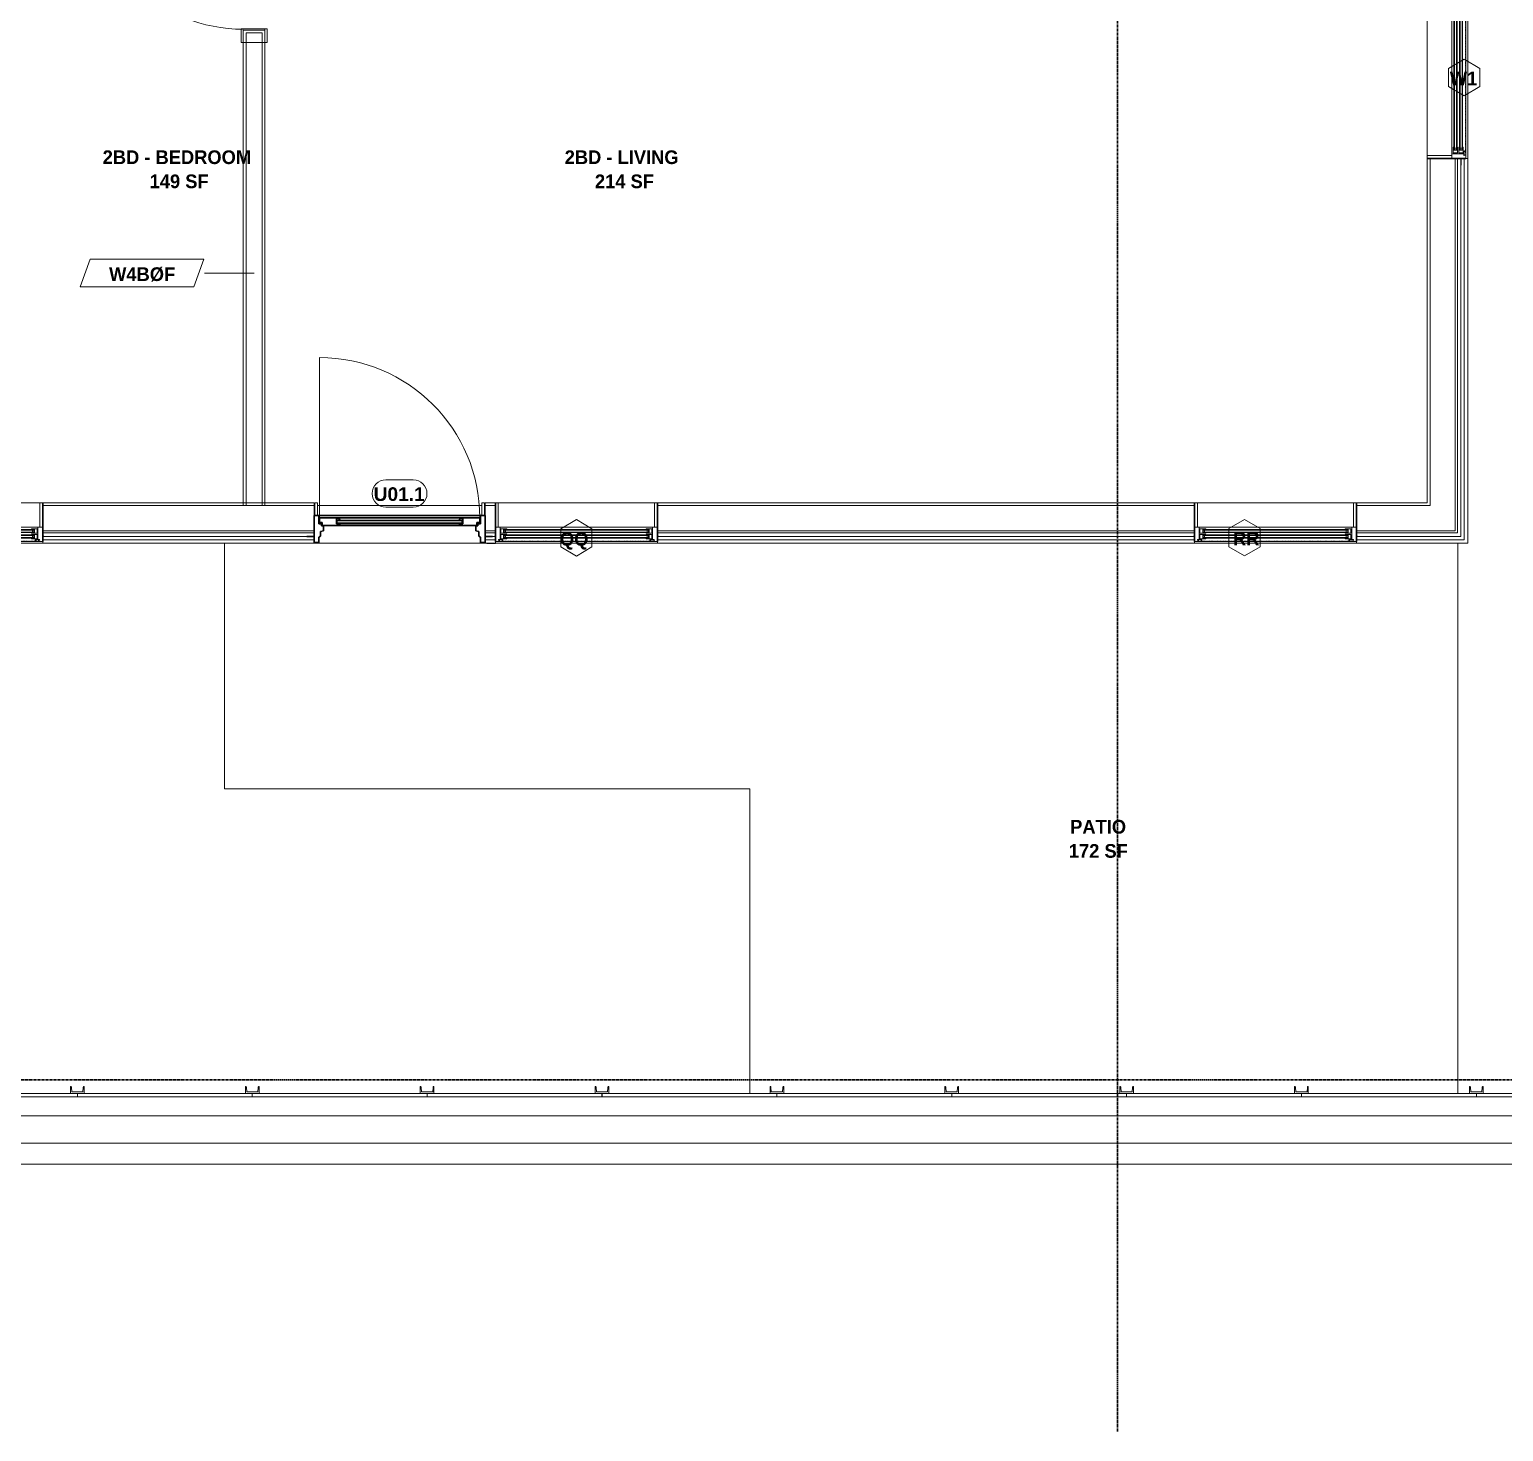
# Model space of a CAD drawing. Header units: inches. Extents: x -4058 to -1781, y 9814 to 12264.
# Drawn here: x -2411.9 to -2088.7, y 9814 to 10121.5 of the extents above; entities that cross this region are included whole.
import ezdxf

# ---------------------------------------------------------------- set-up
doc = ezdxf.new("R2010")
doc.units = ezdxf.units.IN
doc.header["$MEASUREMENT"] = 0
doc.linetypes.add('Dash', pattern=[0.25, 0.125, -0.125])
doc.linetypes.add('Grid Line 1_2_', pattern=[0.875, 0.5, -0.125, 0.125, -0.125])
for name, color, linetype, lineweight in [('0-1', 7, 'Continuous', 5), ('0-2', 7, 'Continuous', 9), ('A-AREA-IDEN', 2, 'Continuous', 9), ('A-DETL-GENF-HDLN-1', 7, 'Dash', 9), ('A-DETL-GENF-HDLN-2', 1, 'Continuous', 18), ('A-DOOR-1', 7, 'Continuous', 9), ('A-DOOR-2', 10, 'Continuous', 30), ('A-DOOR-3', 31, 'Continuous', 9), ('A-DOOR-4', 31, 'Continuous', 30), ('A-DOOR-FRAM-1', 7, 'Continuous', 9), ('A-DOOR-FRAM-2', 10, 'Continuous', 30), ('A-DOOR-GLAZ-1', 7, 'Continuous', 9), ('A-DOOR-IDEN', 31, 'Continuous', 9), ('A-FLOR-1', 7, 'Continuous', 9), ('A-FLOR-2', 192, 'Continuous', 9), ('A-GLAZ', 151, 'Continuous', 18), ('A-GLAZ-1', 10, 'Continuous', 30), ('A-GLAZ-2', 7, 'Continuous', 9), ('A-GLAZ-CURT-1', 7, 'Continuous', 9), ('A-GLAZ-CWMG-1', 7, 'Continuous', 9), ('A-GLAZ-IDEN', 152, 'Continuous', 9), ('A-WALL', 113, 'Continuous', 18), ('A-WALL-1', 7, 'Continuous', 9), ('A-WALL-2', 250, 'Continuous', 18), ('A-WALL-3', 113, 'Continuous', 9), ('A-WALL-IDEN', 211, 'Continuous', 9), ('S-FNDN-1', 7, 'Continuous', 9), ('S-GRID-1', 1, 'Grid Line 1_2_', 30)]:
    doc.layers.add(name, color=color, linetype=linetype, lineweight=lineweight)
doc.styles.add('Arial_B', font='arialbd.ttf', dxfattribs={"height": 3})
doc.styles.add('Century Gothic_B_1', font='GOTHICB.TTF', dxfattribs={"height": 3})

# ---------------------------------------------------------------- blocks, each defined once
blk = doc.blocks.new('Bayer Built Door - VISTAGRANDE FLUSH _LH_ - 37-1_2__ x 81-3_4__ - 1ST FLOOR-3294966-UNIT PLANS - 1ST FLOOR')
at = {"layer": 'A-DOOR-1'}
blk.add_line((17.56, -1.16), (17.56, -36.28), dxfattribs=at)
blk.add_arc((17.56, -1.16), 35.13, 180, 270, dxfattribs=at)
at = {"layer": 'A-DOOR-2'}
for p, q in [((-16.95, 0.56), (-16.95, -0.08)), ((-16.95, 0.56), (-13.13, 0.56)), ((-13.87, 0.16), (-13.13, 0.16)), ((-13.87, -1.16), (-13.87, 0.16)), ((-13.13, 0.25), (-13.16, 0.56)), ((13.12, 0.56), (-13.13, 0.56)), ((-13.13, 0.16), (-13.13, 0.25)), ((13.12, 0.25), (13.16, 0.56)), ((13.12, 0.16), (13.12, 0.25)), ((13.87, 0.16), (13.12, 0.16)), ((16.95, 0.56), (13.12, 0.56)), ((13.87, -1.16), (13.87, 0.16)), ((16.95, 0.56), (16.95, -0.08)), ((-16.95, -0.08), (-17.56, -0.09)), ((-17.56, -0.09), (-17.56, -1.16)), ((-17.56, -1.16), (-13.13, -1.16)), ((-13.13, -0.59), (-13.87, -0.59)), ((-13.87, -1.09), (-13.36, -1.09)), ((-13.87, -1.16), (-13.87, -1.09)), ((-13.36, -1.09), (-13.16, -0.84)), ((-13.16, -0.84), (-13.13, -0.66)), ((13.12, -1.16), (-13.13, -1.16)), ((-13.13, -0.66), (-13.13, -0.59)), ((13.12, -0.59), (13.87, -0.59)), ((13.12, -0.66), (13.12, -0.59)), ((13.16, -0.84), (13.12, -0.66)), ((17.56, -1.16), (13.12, -1.16)), ((13.36, -1.09), (13.16, -0.84)), ((13.87, -1.09), (13.36, -1.09)), ((13.87, -1.16), (13.87, -1.09)), ((16.95, -0.08), (17.56, -0.09)), ((17.56, -0.09), (17.56, -1.16))]:
    blk.add_line(p, q, dxfattribs=at)
at = {"layer": 'A-DOOR-FRAM-1'}
for p, q in [((-18, -1.63), (-18.63, -1.63)), ((-18.63, -1.63), (-18.63, -4.44)), ((-18, -4.44), (-18, -1.63)), ((18.62, -1.63), (18, -1.63)), ((18, -1.63), (18, -4.44)), ((18.62, -4.44), (18.62, -1.63)), ((-18.63, -4.44), (-18, -4.44)), ((18, -4.44), (18.62, -4.44))]:
    blk.add_line(p, q, dxfattribs=at)
at = {"layer": 'A-DOOR-FRAM-2'}
for p, q in [((-18.75, 4.25), (-18.75, -1.63)), ((-18.75, 4.25), (-17.72, 4.25)), ((-17.72, 3.13), (-17.72, 4.25)), ((17.72, 3.13), (17.72, 4.25)), ((18.75, 4.25), (17.72, 4.25)), ((18.75, 4.25), (18.75, -1.63)), ((-20.38, 2.94), (-18.75, 2.94)), ((-17.38, 2.89), (-17.72, 3.13)), ((-17.72, 0.16), (-17.14, 0.16)), ((-17.72, -1.63), (-17.72, 0.16)), ((-17.38, 1.89), (-17.38, 2.89)), ((-16.69, 1.73), (-17.38, 1.89)), ((-17.14, 0.16), (-17.14, 0.59)), ((-17.14, 0.59), (-16.69, 0.59)), ((-16.69, 0.59), (-16.69, 1.73)), ((16.69, 1.73), (17.38, 1.89)), ((16.69, 0.59), (16.69, 1.73)), ((17.14, 0.59), (16.69, 0.59)), ((17.14, 0.16), (17.14, 0.59)), ((17.72, 0.16), (17.14, 0.16)), ((17.38, 2.89), (17.72, 3.13)), ((17.38, 1.89), (17.38, 2.89)), ((17.72, -1.63), (17.72, 0.16)), ((20.37, 2.94), (18.75, 2.94)), ((-18.75, -1.63), (-18.63, -1.63)), ((-18.37, -1.63), (-18.75, -1.63)), ((-18.75, -1.63), (-17.72, -1.63)), ((-18, -1.63), (18, -1.63)), ((18.75, -1.63), (17.72, -1.63)), ((18.62, -1.63), (18.75, -1.63))]:
    blk.add_line(p, q, dxfattribs=at)
at = {"layer": 'A-DOOR-GLAZ-1'}
for p, q in [((13.12, 0.16), (-13.13, 0.16)), ((-13.13, 0), (-13.87, 0)), ((-13.87, -0.44), (-13.13, -0.44)), ((-13.66, 0), (-13.66, -0.44)), ((13.12, 0), (-13.13, 0)), ((13.12, -0.44), (-13.13, -0.44)), ((13.12, -0.59), (-13.13, -0.59)), ((13.12, 0), (13.87, 0)), ((13.87, -0.44), (13.12, -0.44)), ((13.66, 0), (13.66, -0.44))]:
    blk.add_line(p, q, dxfattribs=at)
blk = doc.blocks.new('Window-Double_Hung-Marvin-Essential - 1-WIDE _TEMP ALL_ ESDH3066-3454274-UNIT PLANS - 1ST FLOOR')
at = {"layer": 'A-DETL-GENF-HDLN-1'}
blk.add_line((16.1, 3.97), (-16.5, 3.97), dxfattribs=at)
at = {"layer": 'A-DETL-GENF-HDLN-2'}
for p, q in [((-17.75, 4.03), (-17.16, 4.03)), ((-17.75, 4.03), (-17.75, 0.94)), ((-17.08, 3.62), (-17.16, 4.03)), ((-17.08, 3.62), (-16.19, 3.62)), ((-16.85, 4), (-16.85, 3.62)), ((-16.3, 4), (-16.85, 4)), ((-16.38, 3.52), (-16.72, 3.52)), ((-16.72, 3.52), (-16.72, 0.94)), ((-15.34, 3.44), (-16.56, 3.44)), ((-16.56, 2.5), (-16.56, 3.44)), ((-16.38, 3.62), (-16.38, 3.52)), ((-16.3, 3.76), (-16.3, 4)), ((-16.18, 3.76), (-16.3, 3.76)), ((-16.19, 3.72), (-16.1, 3.72)), ((-16.19, 3.62), (-16.19, 3.72)), ((-16.18, 3.97), (-16.1, 3.97)), ((-16.18, 3.97), (-16.18, 3.76)), ((-16.1, 3.72), (-16.1, 3.97)), ((-15.94, 2.62), (-15.94, 3.34)), ((-15.94, 3.34), (-15.28, 3.34)), ((-15.84, 2.63), (-15.84, 3.32)), ((-15.34, 3.44), (-15.28, 3.38)), ((-15.28, 3.34), (-15.28, 3.38)), ((15.34, 3.44), (15.28, 3.38)), ((15.28, 3.34), (15.28, 3.38)), ((15.94, 3.34), (15.28, 3.34)), ((15.34, 3.44), (16.56, 3.44)), ((15.84, 2.63), (15.84, 3.32)), ((15.94, 2.62), (15.94, 3.34)), ((16.18, 3.97), (16.1, 3.97)), ((16.1, 3.72), (16.1, 3.97)), ((16.19, 3.72), (16.1, 3.72)), ((16.18, 3.97), (16.18, 3.76)), ((16.18, 3.76), (16.3, 3.76)), ((16.19, 3.62), (16.19, 3.72)), ((17.08, 3.62), (16.19, 3.62)), ((16.3, 3.76), (16.3, 4)), ((16.3, 4), (16.85, 4)), ((16.38, 3.62), (16.38, 3.52)), ((16.38, 3.52), (16.72, 3.52)), ((16.56, 2.5), (16.56, 3.44)), ((16.72, 3.52), (16.72, 0.94)), ((16.85, 4), (16.85, 3.62)), ((17.08, 3.62), (17.16, 4.03)), ((17.75, 4.03), (17.16, 4.03)), ((17.75, 4.03), (17.75, 0.94)), ((-19.25, 2.98), (-19.25, 2.94)), ((-17.75, 2.98), (-19.25, 2.98)), ((-19.25, 2.94), (-17.9, 2.94)), ((-17.9, 2.94), (-17.9, 2.83)), ((-17.9, 2.83), (-17.75, 2.83)), ((-16.72, 0.94), (-17.75, 0.94)), ((-17.13, 0.91), (-17.13, -4.44)), ((-16.56, 2.5), (-15.34, 2.5)), ((-15.34, 2.22), (-16.56, 2.22)), ((-16.56, 1.28), (-16.56, 2.22)), ((-16.56, 1.28), (-15.34, 1.28)), ((-15.28, 2.62), (-15.94, 2.62)), ((-15.94, 1.4), (-15.94, 2.12)), ((-15.94, 2.12), (-15.28, 2.12)), ((-15.28, 1.4), (-15.94, 1.4)), ((-15.84, 1.41), (-15.84, 2.1)), ((-15.54, 2.76), (-15.54, 3.2)), ((-15.54, 1.54), (-15.54, 1.98)), ((-15.34, 2.5), (-15.28, 2.56)), ((-15.34, 2.22), (-15.28, 2.16)), ((-15.34, 1.28), (-15.28, 1.34)), ((-15.28, 2.56), (-15.28, 2.62)), ((-15.28, 2.12), (-15.28, 2.16)), ((-15.28, 1.34), (-15.28, 1.4)), ((15.28, 2.56), (15.28, 2.62)), ((15.28, 2.62), (15.94, 2.62)), ((15.34, 2.5), (15.28, 2.56)), ((15.34, 2.22), (15.28, 2.16)), ((15.28, 2.12), (15.28, 2.16)), ((15.94, 2.12), (15.28, 2.12)), ((15.28, 1.34), (15.28, 1.4)), ((15.28, 1.4), (15.94, 1.4)), ((15.34, 1.28), (15.28, 1.34)), ((16.56, 2.5), (15.34, 2.5)), ((15.34, 2.22), (16.56, 2.22)), ((16.56, 1.28), (15.34, 1.28)), ((15.54, 2.76), (15.54, 3.2)), ((15.54, 1.54), (15.54, 1.98)), ((15.84, 1.41), (15.84, 2.1)), ((15.94, 1.4), (15.94, 2.12)), ((16.56, 1.28), (16.56, 2.22)), ((16.72, 0.94), (17.75, 0.94)), ((17.12, -4.44), (17.12, 0.91)), ((17.75, 2.98), (19.25, 2.98)), ((17.9, 2.83), (17.75, 2.83)), ((17.9, 2.94), (17.9, 2.83)), ((19.25, 2.94), (17.9, 2.94)), ((19.25, 2.98), (19.25, 2.94)), ((-17.13, -4.44), (-17.75, -4.44)), ((17.12, -4.44), (17.75, -4.44))]:
    blk.add_line(p, q, dxfattribs=at)
at = {"layer": 'A-GLAZ'}
for p, q in [((15.84, 3.32), (-15.84, 3.32)), ((15.84, 3.2), (-15.84, 3.2)), ((15.84, 2.76), (-15.84, 2.76)), ((15.84, 2.63), (-15.84, 2.63)), ((15.84, 2.1), (-15.84, 2.1)), ((15.84, 1.98), (-15.84, 1.98)), ((15.84, 1.54), (-15.84, 1.54)), ((15.84, 1.41), (-15.84, 1.41))]:
    blk.add_line(p, q, dxfattribs=at)
at = {"layer": 'A-GLAZ-1'}
for p, q in [((-17.75, 4.03), (-17.75, 0.94)), ((17.75, 0.94), (17.75, 4.03)), ((-17.75, 0.91), (-17.75, -4.44)), ((17.75, -4.44), (17.75, 0.91))]:
    blk.add_line(p, q, dxfattribs=at)
at = {"layer": 'A-GLAZ-2'}
for p, q in [((17.75, 4.03), (-17.75, 4.03)), ((19.62, 4.5), (17.75, 4.5)), ((17.75, 4.5), (17.75, 4.44)), ((17.75, 4.44), (19.62, 4.44)), ((19.62, 4.44), (19.62, 4.5)), ((-17.75, 0.94), (17.75, 0.94)), ((-17.75, -4.44), (17.75, -4.44))]:
    blk.add_line(p, q, dxfattribs=at)
blk = doc.blocks.new('Window-Double_Hung-Marvin-Essential - 1-WIDE _TEMP LOWER_ ESDH3066-3454275-UNIT PLANS - 1ST FLOOR')
at = {"layer": 'A-DETL-GENF-HDLN-1'}
blk.add_line((16.1, 3.97), (-16.5, 3.97), dxfattribs=at)
at = {"layer": 'A-DETL-GENF-HDLN-2'}
for p, q in [((-17.75, 4.03), (-17.16, 4.03)), ((-17.75, 4.03), (-17.75, 0.94)), ((-17.08, 3.62), (-17.16, 4.03)), ((-17.08, 3.62), (-16.19, 3.62)), ((-16.85, 4), (-16.85, 3.62)), ((-16.3, 4), (-16.85, 4)), ((-16.38, 3.52), (-16.72, 3.52)), ((-16.72, 3.52), (-16.72, 0.94)), ((-15.34, 3.44), (-16.56, 3.44)), ((-16.56, 2.5), (-16.56, 3.44)), ((-16.38, 3.62), (-16.38, 3.52)), ((-16.3, 3.76), (-16.3, 4)), ((-16.18, 3.76), (-16.3, 3.76)), ((-16.19, 3.72), (-16.1, 3.72)), ((-16.19, 3.62), (-16.19, 3.72)), ((-16.18, 3.97), (-16.1, 3.97)), ((-16.18, 3.97), (-16.18, 3.76)), ((-16.1, 3.72), (-16.1, 3.97)), ((-15.94, 2.62), (-15.94, 3.34)), ((-15.94, 3.34), (-15.28, 3.34)), ((-15.84, 2.63), (-15.84, 3.32)), ((-15.34, 3.44), (-15.28, 3.38)), ((-15.28, 3.34), (-15.28, 3.38)), ((15.34, 3.44), (15.28, 3.38)), ((15.28, 3.34), (15.28, 3.38)), ((15.94, 3.34), (15.28, 3.34)), ((15.34, 3.44), (16.56, 3.44)), ((15.84, 2.63), (15.84, 3.32)), ((15.94, 2.62), (15.94, 3.34)), ((16.18, 3.97), (16.1, 3.97)), ((16.1, 3.72), (16.1, 3.97)), ((16.19, 3.72), (16.1, 3.72)), ((16.18, 3.97), (16.18, 3.76)), ((16.18, 3.76), (16.3, 3.76)), ((16.19, 3.62), (16.19, 3.72)), ((17.08, 3.62), (16.19, 3.62)), ((16.3, 3.76), (16.3, 4)), ((16.3, 4), (16.85, 4)), ((16.38, 3.62), (16.38, 3.52)), ((16.38, 3.52), (16.72, 3.52)), ((16.56, 2.5), (16.56, 3.44)), ((16.72, 3.52), (16.72, 0.94)), ((16.85, 4), (16.85, 3.62)), ((17.08, 3.62), (17.16, 4.03)), ((17.75, 4.03), (17.16, 4.03)), ((17.75, 4.03), (17.75, 0.94)), ((-19.25, 2.98), (-19.25, 2.94)), ((-17.75, 2.98), (-19.25, 2.98)), ((-19.25, 2.94), (-17.9, 2.94)), ((-17.9, 2.94), (-17.9, 2.83)), ((-17.9, 2.83), (-17.75, 2.83)), ((-16.72, 0.94), (-17.75, 0.94)), ((-17.13, 0.91), (-17.13, -4.44)), ((-16.56, 2.5), (-15.34, 2.5)), ((-15.34, 2.22), (-16.56, 2.22)), ((-16.56, 1.28), (-16.56, 2.22)), ((-16.56, 1.28), (-15.34, 1.28)), ((-15.28, 2.62), (-15.94, 2.62)), ((-15.94, 1.4), (-15.94, 2.12)), ((-15.94, 2.12), (-15.28, 2.12)), ((-15.28, 1.4), (-15.94, 1.4)), ((-15.84, 1.41), (-15.84, 2.1)), ((-15.54, 2.76), (-15.54, 3.2)), ((-15.54, 1.54), (-15.54, 1.98)), ((-15.34, 2.5), (-15.28, 2.56)), ((-15.34, 2.22), (-15.28, 2.16)), ((-15.34, 1.28), (-15.28, 1.34)), ((-15.28, 2.56), (-15.28, 2.62)), ((-15.28, 2.12), (-15.28, 2.16)), ((-15.28, 1.34), (-15.28, 1.4)), ((15.28, 2.56), (15.28, 2.62)), ((15.28, 2.62), (15.94, 2.62)), ((15.34, 2.5), (15.28, 2.56)), ((15.34, 2.22), (15.28, 2.16)), ((15.28, 2.12), (15.28, 2.16)), ((15.94, 2.12), (15.28, 2.12)), ((15.28, 1.34), (15.28, 1.4)), ((15.28, 1.4), (15.94, 1.4)), ((15.34, 1.28), (15.28, 1.34)), ((16.56, 2.5), (15.34, 2.5)), ((15.34, 2.22), (16.56, 2.22)), ((16.56, 1.28), (15.34, 1.28)), ((15.54, 2.76), (15.54, 3.2)), ((15.54, 1.54), (15.54, 1.98)), ((15.84, 1.41), (15.84, 2.1)), ((15.94, 1.4), (15.94, 2.12)), ((16.56, 1.28), (16.56, 2.22)), ((16.72, 0.94), (17.75, 0.94)), ((17.12, -4.44), (17.12, 0.91)), ((17.75, 2.98), (19.25, 2.98)), ((17.9, 2.83), (17.75, 2.83)), ((17.9, 2.94), (17.9, 2.83)), ((19.25, 2.94), (17.9, 2.94)), ((19.25, 2.98), (19.25, 2.94)), ((-17.13, -4.44), (-17.75, -4.44)), ((17.12, -4.44), (17.75, -4.44))]:
    blk.add_line(p, q, dxfattribs=at)
at = {"layer": 'A-GLAZ'}
for p, q in [((15.84, 3.32), (-15.84, 3.32)), ((15.84, 3.2), (-15.84, 3.2)), ((15.84, 2.76), (-15.84, 2.76)), ((15.84, 2.63), (-15.84, 2.63)), ((15.84, 2.1), (-15.84, 2.1)), ((15.84, 1.98), (-15.84, 1.98)), ((15.84, 1.54), (-15.84, 1.54)), ((15.84, 1.41), (-15.84, 1.41))]:
    blk.add_line(p, q, dxfattribs=at)
at = {"layer": 'A-GLAZ-1'}
for p, q in [((-17.75, 4.03), (-17.75, 0.94)), ((17.75, 0.94), (17.75, 4.03)), ((-17.75, 0.91), (-17.75, -4.44)), ((17.75, -4.44), (17.75, 0.91))]:
    blk.add_line(p, q, dxfattribs=at)
at = {"layer": 'A-GLAZ-2'}
for p, q in [((17.75, 4.03), (-17.75, 4.03)), ((-17.75, 0.94), (17.75, 0.94)), ((-17.75, -4.44), (17.75, -4.44))]:
    blk.add_line(p, q, dxfattribs=at)
blk = doc.blocks.new('Basic Wall _ 3_ XPS - UNDER XPS - ___-2659087-UNIT PLANS - 1ST FLOOR')
at = {"layer": 'S-FNDN-1'}
for p, q in [((-1935.38, 9883.25), (-3521.62, 9883.25)), ((-1929.41, 9877.28), (-3521.62, 9877.28)), ((-1924.82, 9872.69), (-3681.65, 9872.69))]:
    blk.add_line(p, q, dxfattribs=at)
blk = doc.blocks.new('Window-Double_Hung-Marvin-Essential - 3-WIDE _TEMP ALL LOW_ ESDH3066-3454287-UNIT PLANS - 1ST FLOOR')
at = {"layer": 'A-DETL-GENF-HDLN-1'}
blk.add_line((16.1, -3.97), (-16.5, -3.97), dxfattribs=at)
at = {"layer": 'A-DETL-GENF-HDLN-2'}
for p, q in [((-17.13, 4.44), (-17.75, 4.44)), ((-17.13, -0.91), (-17.13, 4.44)), ((17.12, 4.44), (17.75, 4.44)), ((17.12, 4.44), (17.12, -0.91)), ((-19.25, -2.98), (-19.25, -2.94)), ((-19.25, -2.94), (-17.9, -2.94)), ((-17.75, -2.98), (-19.25, -2.98)), ((-17.9, -2.94), (-17.9, -2.83)), ((-17.9, -2.83), (-17.75, -2.83)), ((-16.72, -0.94), (-17.75, -0.94)), ((-17.75, -4.03), (-17.75, -0.94)), ((-16.72, -3.52), (-16.72, -0.94)), ((-16.56, -1.28), (-15.34, -1.28)), ((-16.56, -1.28), (-16.56, -2.22)), ((-15.34, -2.22), (-16.56, -2.22)), ((-16.56, -2.5), (-15.34, -2.5)), ((-16.56, -2.5), (-16.56, -3.44)), ((-15.28, -1.4), (-15.94, -1.4)), ((-15.94, -1.4), (-15.94, -2.12)), ((-15.94, -2.12), (-15.28, -2.12)), ((-15.28, -2.62), (-15.94, -2.62)), ((-15.94, -2.62), (-15.94, -3.34)), ((-15.84, -1.41), (-15.84, -2.1)), ((-15.84, -2.63), (-15.84, -3.32)), ((-15.54, -1.54), (-15.54, -1.98)), ((-15.54, -2.76), (-15.54, -3.2)), ((-15.34, -1.28), (-15.28, -1.34)), ((-15.34, -2.22), (-15.28, -2.16)), ((-15.34, -2.5), (-15.28, -2.56)), ((-15.28, -1.34), (-15.28, -1.4)), ((-15.28, -2.12), (-15.28, -2.16)), ((-15.28, -2.56), (-15.28, -2.62)), ((15.34, -1.28), (15.28, -1.34)), ((15.28, -1.34), (15.28, -1.4)), ((15.28, -1.4), (15.94, -1.4)), ((15.28, -2.12), (15.28, -2.16)), ((15.94, -2.12), (15.28, -2.12)), ((15.34, -2.22), (15.28, -2.16)), ((15.34, -2.5), (15.28, -2.56)), ((15.28, -2.56), (15.28, -2.62)), ((15.28, -2.62), (15.94, -2.62)), ((16.56, -1.28), (15.34, -1.28)), ((15.34, -2.22), (16.56, -2.22)), ((16.56, -2.5), (15.34, -2.5)), ((15.54, -1.54), (15.54, -1.98)), ((15.54, -2.76), (15.54, -3.2)), ((15.84, -1.41), (15.84, -2.1)), ((15.84, -2.63), (15.84, -3.32)), ((15.94, -1.4), (15.94, -2.12)), ((15.94, -2.62), (15.94, -3.34)), ((16.56, -1.28), (16.56, -2.22)), ((16.56, -2.5), (16.56, -3.44)), ((16.72, -3.52), (16.72, -0.94)), ((16.72, -0.94), (17.75, -0.94)), ((17.75, -4.03), (17.75, -0.94)), ((17.9, -2.83), (17.75, -2.83)), ((17.75, -2.98), (19.25, -2.98)), ((17.9, -2.94), (17.9, -2.83)), ((19.25, -2.94), (17.9, -2.94)), ((19.25, -2.98), (19.25, -2.94)), ((-17.75, -4.03), (-17.16, -4.03)), ((-17.08, -3.62), (-17.16, -4.03)), ((-17.08, -3.62), (-16.19, -3.62)), ((-16.85, -4), (-16.85, -3.62)), ((-16.3, -4), (-16.85, -4)), ((-16.38, -3.52), (-16.72, -3.52)), ((-15.34, -3.44), (-16.56, -3.44)), ((-16.38, -3.62), (-16.38, -3.52)), ((-16.18, -3.76), (-16.3, -3.76)), ((-16.3, -3.76), (-16.3, -4)), ((-16.19, -3.62), (-16.19, -3.72)), ((-16.19, -3.72), (-16.1, -3.72)), ((-16.18, -3.97), (-16.18, -3.76)), ((-16.18, -3.97), (-16.1, -3.97)), ((-16.1, -3.72), (-16.1, -3.97)), ((-15.94, -3.34), (-15.28, -3.34)), ((-15.34, -3.44), (-15.28, -3.38)), ((-15.28, -3.34), (-15.28, -3.38)), ((15.28, -3.34), (15.28, -3.38)), ((15.94, -3.34), (15.28, -3.34)), ((15.34, -3.44), (15.28, -3.38)), ((15.34, -3.44), (16.56, -3.44)), ((16.19, -3.72), (16.1, -3.72)), ((16.1, -3.72), (16.1, -3.97)), ((16.18, -3.97), (16.1, -3.97)), ((16.18, -3.97), (16.18, -3.76)), ((16.18, -3.76), (16.3, -3.76)), ((17.08, -3.62), (16.19, -3.62)), ((16.19, -3.62), (16.19, -3.72)), ((16.3, -3.76), (16.3, -4)), ((16.3, -4), (16.85, -4)), ((16.38, -3.62), (16.38, -3.52)), ((16.38, -3.52), (16.72, -3.52)), ((16.85, -4), (16.85, -3.62)), ((17.08, -3.62), (17.16, -4.03)), ((17.75, -4.03), (17.16, -4.03))]:
    blk.add_line(p, q, dxfattribs=at)
at = {"layer": 'A-GLAZ'}
for p, q in [((15.84, -1.41), (-15.84, -1.41)), ((15.84, -1.54), (-15.84, -1.54)), ((15.84, -1.98), (-15.84, -1.98)), ((15.84, -2.1), (-15.84, -2.1)), ((15.84, -2.63), (-15.84, -2.63)), ((15.84, -2.76), (-15.84, -2.76)), ((15.84, -3.2), (-15.84, -3.2)), ((15.84, -3.32), (-15.84, -3.32))]:
    blk.add_line(p, q, dxfattribs=at)
at = {"layer": 'A-GLAZ-1'}
for p, q in [((-17.75, -0.91), (-17.75, 4.44)), ((17.75, 4.44), (17.75, -0.91)), ((-17.75, -4.03), (-17.75, -0.94)), ((17.75, -0.94), (17.75, -4.03))]:
    blk.add_line(p, q, dxfattribs=at)
at = {"layer": 'A-GLAZ-2'}
for p, q in [((-17.75, 4.44), (17.75, 4.44)), ((-17.75, -0.94), (17.75, -0.94)), ((17.75, -4.03), (-17.75, -4.03))]:
    blk.add_line(p, q, dxfattribs=at)
blk = doc.blocks.new('Window-Double_Hung-Marvin-Essential - 1-WIDE _TEMP LOWER_ ESDH3066-3454273-UNIT PLANS - 1ST FLOOR')
at = {"layer": 'A-DETL-GENF-HDLN-1'}
blk.add_line((16.1, -3.97), (-16.5, -3.97), dxfattribs=at)
at = {"layer": 'A-DETL-GENF-HDLN-2'}
for p, q in [((-17.13, 4.44), (-17.75, 4.44)), ((-17.13, -0.91), (-17.13, 4.44)), ((17.12, 4.44), (17.75, 4.44)), ((17.12, 4.44), (17.12, -0.91)), ((-19.25, -2.98), (-19.25, -2.94)), ((-19.25, -2.94), (-17.9, -2.94)), ((-17.75, -2.98), (-19.25, -2.98)), ((-17.9, -2.94), (-17.9, -2.83)), ((-17.9, -2.83), (-17.75, -2.83)), ((-16.72, -0.94), (-17.75, -0.94)), ((-17.75, -4.03), (-17.75, -0.94)), ((-16.72, -3.52), (-16.72, -0.94)), ((-16.56, -1.28), (-15.34, -1.28)), ((-16.56, -1.28), (-16.56, -2.22)), ((-15.34, -2.22), (-16.56, -2.22)), ((-16.56, -2.5), (-15.34, -2.5)), ((-16.56, -2.5), (-16.56, -3.44)), ((-15.28, -1.4), (-15.94, -1.4)), ((-15.94, -1.4), (-15.94, -2.12)), ((-15.94, -2.12), (-15.28, -2.12)), ((-15.28, -2.62), (-15.94, -2.62)), ((-15.94, -2.62), (-15.94, -3.34)), ((-15.84, -1.41), (-15.84, -2.1)), ((-15.84, -2.63), (-15.84, -3.32)), ((-15.54, -1.54), (-15.54, -1.98)), ((-15.54, -2.76), (-15.54, -3.2)), ((-15.34, -1.28), (-15.28, -1.34)), ((-15.34, -2.22), (-15.28, -2.16)), ((-15.34, -2.5), (-15.28, -2.56)), ((-15.28, -1.34), (-15.28, -1.4)), ((-15.28, -2.12), (-15.28, -2.16)), ((-15.28, -2.56), (-15.28, -2.62)), ((15.34, -1.28), (15.28, -1.34)), ((15.28, -1.34), (15.28, -1.4)), ((15.28, -1.4), (15.94, -1.4)), ((15.28, -2.12), (15.28, -2.16)), ((15.94, -2.12), (15.28, -2.12)), ((15.34, -2.22), (15.28, -2.16)), ((15.34, -2.5), (15.28, -2.56)), ((15.28, -2.56), (15.28, -2.62)), ((15.28, -2.62), (15.94, -2.62)), ((16.56, -1.28), (15.34, -1.28)), ((15.34, -2.22), (16.56, -2.22)), ((16.56, -2.5), (15.34, -2.5)), ((15.54, -1.54), (15.54, -1.98)), ((15.54, -2.76), (15.54, -3.2)), ((15.84, -1.41), (15.84, -2.1)), ((15.84, -2.63), (15.84, -3.32)), ((15.94, -1.4), (15.94, -2.12)), ((15.94, -2.62), (15.94, -3.34)), ((16.56, -1.28), (16.56, -2.22)), ((16.56, -2.5), (16.56, -3.44)), ((16.72, -3.52), (16.72, -0.94)), ((16.72, -0.94), (17.75, -0.94)), ((17.75, -4.03), (17.75, -0.94)), ((17.9, -2.83), (17.75, -2.83)), ((17.75, -2.98), (19.25, -2.98)), ((17.9, -2.94), (17.9, -2.83)), ((19.25, -2.94), (17.9, -2.94)), ((19.25, -2.98), (19.25, -2.94)), ((-17.75, -4.03), (-17.16, -4.03)), ((-17.08, -3.62), (-17.16, -4.03)), ((-17.08, -3.62), (-16.19, -3.62)), ((-16.85, -4), (-16.85, -3.62)), ((-16.3, -4), (-16.85, -4)), ((-16.38, -3.52), (-16.72, -3.52)), ((-15.34, -3.44), (-16.56, -3.44)), ((-16.38, -3.62), (-16.38, -3.52)), ((-16.18, -3.76), (-16.3, -3.76)), ((-16.3, -3.76), (-16.3, -4)), ((-16.19, -3.62), (-16.19, -3.72)), ((-16.19, -3.72), (-16.1, -3.72)), ((-16.18, -3.97), (-16.18, -3.76)), ((-16.18, -3.97), (-16.1, -3.97)), ((-16.1, -3.72), (-16.1, -3.97)), ((-15.94, -3.34), (-15.28, -3.34)), ((-15.34, -3.44), (-15.28, -3.38)), ((-15.28, -3.34), (-15.28, -3.38)), ((15.28, -3.34), (15.28, -3.38)), ((15.94, -3.34), (15.28, -3.34)), ((15.34, -3.44), (15.28, -3.38)), ((15.34, -3.44), (16.56, -3.44)), ((16.19, -3.72), (16.1, -3.72)), ((16.1, -3.72), (16.1, -3.97)), ((16.18, -3.97), (16.1, -3.97)), ((16.18, -3.97), (16.18, -3.76)), ((16.18, -3.76), (16.3, -3.76)), ((17.08, -3.62), (16.19, -3.62)), ((16.19, -3.62), (16.19, -3.72)), ((16.3, -3.76), (16.3, -4)), ((16.3, -4), (16.85, -4)), ((16.38, -3.62), (16.38, -3.52)), ((16.38, -3.52), (16.72, -3.52)), ((16.85, -4), (16.85, -3.62)), ((17.08, -3.62), (17.16, -4.03)), ((17.75, -4.03), (17.16, -4.03))]:
    blk.add_line(p, q, dxfattribs=at)
at = {"layer": 'A-GLAZ'}
for p, q in [((15.84, -1.41), (-15.84, -1.41)), ((15.84, -1.54), (-15.84, -1.54)), ((15.84, -1.98), (-15.84, -1.98)), ((15.84, -2.1), (-15.84, -2.1)), ((15.84, -2.63), (-15.84, -2.63)), ((15.84, -2.76), (-15.84, -2.76)), ((15.84, -3.2), (-15.84, -3.2)), ((15.84, -3.32), (-15.84, -3.32))]:
    blk.add_line(p, q, dxfattribs=at)
at = {"layer": 'A-GLAZ-1'}
for p, q in [((-17.75, -0.91), (-17.75, 4.44)), ((17.75, 4.44), (17.75, -0.91)), ((-17.75, -4.03), (-17.75, -0.94)), ((17.75, -0.94), (17.75, -4.03))]:
    blk.add_line(p, q, dxfattribs=at)
at = {"layer": 'A-GLAZ-2'}
for p, q in [((-17.75, 4.44), (17.75, 4.44)), ((-17.75, -0.94), (17.75, -0.94)), ((17.75, -4.03), (-17.75, -4.03))]:
    blk.add_line(p, q, dxfattribs=at)
blk = doc.blocks.new('Horizontal_Siding - Horizontal_Siding-2907273-UNIT PLANS - 1ST FLOOR')
at = {"layer": 'A-GLAZ-CURT-1'}
for p, q in [((-19.17, 2.25), (19.17, 2.25)), ((-19.17, 1.5), (-19.17, 2.25)), ((17.67, 1.5), (-17.67, 1.5)), ((19.17, 2.25), (19.17, 1.5))]:
    blk.add_line(p, q, dxfattribs=at)
blk = doc.blocks.new('Rectangular Mullion - RAILING POST-2666422-UNIT PLANS - 1ST FLOOR')
at = {"layer": 'A-GLAZ-CWMG-1'}
for p, q in [((-1.5, -1.5), (-1.5, 0)), ((1.5, 0), (1.5, -1.5)), ((1.5, -1.5), (-1.5, -1.5)), ((-1.29, -0.21), (-1.22, -1.18)), ((-1.22, -1.18), (1.22, -1.18)), ((1.22, -1.18), (1.29, -0.21))]:
    blk.add_line(p, q, dxfattribs=at)
for centre, radius, start, end in [((-1.5, -0.21), 0.211, 359.472, 90), ((1.5, -0.21), 0.21, 90, 180.528)]:
    blk.add_arc(centre, radius, start, end, dxfattribs=at)
blk = doc.blocks.new('CTR - 1st Phase - Shell_rvt-1-UNIT PLANS - 1ST FLOOR')
at = {"layer": 'A-FLOR-1'}
for p, q in [((-2369.12, 10008.84), (-2369.12, 9954.99)), ((-2311.97, 10008.84), (-2349.47, 10008.84)), ((-2098.7, 9888.19), (-2098.7, 10008.84)), ((-2369.12, 9954.99), (-2253.92, 9954.99)), ((-2253.92, 9954.99), (-2253.92, 9888.19))]:
    blk.add_line(p, q, dxfattribs=at)
at = {"layer": 'A-WALL-1'}
for p, q in [((-2096.57, 10128.74), (-2096.57, 10093.24)), ((-2105.45, 10093.24), (-2105.45, 10017.71)), ((-2100.07, 10093.24), (-2100.1, 10093.24)), ((-2096.57, 10093.24), (-2096.98, 10093.24)), ((-2096.57, 10017.71), (-2096.57, 10093.24)), ((-2349.47, 10017.71), (-2408.97, 10017.71)), ((-2349.47, 10008.84), (-2349.47, 10017.71)), ((-2309.72, 10017.71), (-2311.97, 10017.71)), ((-2311.97, 10017.71), (-2311.97, 10008.84)), ((-2156.47, 10017.71), (-2274.22, 10017.71)), ((-2105.45, 10017.71), (-2120.97, 10017.71)), ((-2096.57, 10009.59), (-2096.57, 10017.71)), ((-2408.97, 10012.37), (-2408.97, 10012.34)), ((-2309.72, 10012.34), (-2309.72, 10012.37)), ((-2274.22, 10012.37), (-2274.22, 10012.34)), ((-2156.47, 10012.34), (-2156.47, 10012.37)), ((-2120.97, 10012.37), (-2120.97, 10012.34)), ((-2408.97, 10008.84), (-2444.47, 10008.84)), ((-2408.97, 10009.25), (-2408.97, 10008.84)), ((-2408.97, 10008.84), (-2349.47, 10008.84)), ((-2311.97, 10008.84), (-2311.6, 10008.84)), ((-2309.72, 10008.84), (-2309.72, 10009.25)), ((-2274.22, 10008.84), (-2309.72, 10008.84)), ((-2274.22, 10009.25), (-2274.22, 10008.84)), ((-2274.22, 10008.84), (-2156.47, 10008.84)), ((-2156.47, 10008.84), (-2156.47, 10009.25)), ((-2120.97, 10008.84), (-2156.47, 10008.84)), ((-2120.97, 10009.25), (-2120.97, 10008.84)), ((-2120.97, 10008.84), (-2096.57, 10008.84)), ((-2096.57, 10008.84), (-2096.57, 10009.59))]:
    blk.add_line(p, q, dxfattribs=at)
at = {"layer": 'A-WALL-2'}
for p, q in [((-2104.82, 10093.24), (-2104.82, 10017.71)), ((-2099.32, 10093.24), (-2099.32, 10017.71)), ((-2098.82, 10093.24), (-2098.82, 10017.71)), ((-2098.07, 10093.24), (-2098.07, 10017.71)), ((-2097.32, 10093.24), (-2097.32, 10017.71)), ((-2104.82, 10017.71), (-2104.82, 10017.09)), ((-2099.32, 10017.71), (-2099.32, 10017.09)), ((-2098.82, 10017.71), (-2098.82, 10011.59)), ((-2098.07, 10017.71), (-2098.07, 10011.09)), ((-2097.32, 10017.71), (-2097.32, 10010.34)), ((-2349.47, 10017.09), (-2408.97, 10017.09)), ((-2309.72, 10017.09), (-2311.97, 10017.09)), ((-2156.47, 10017.09), (-2274.22, 10017.09)), ((-2104.82, 10017.09), (-2120.97, 10017.09)), ((-2099.32, 10017.09), (-2099.32, 10011.59)), ((-2349.47, 10011.59), (-2408.97, 10011.59)), ((-2309.72, 10011.59), (-2311.97, 10011.59)), ((-2156.47, 10011.59), (-2274.22, 10011.59)), ((-2099.32, 10011.59), (-2120.97, 10011.59)), ((-2098.82, 10011.59), (-2098.82, 10011.09)), ((-2349.47, 10011.09), (-2408.97, 10011.09)), ((-2349.47, 10010.34), (-2408.97, 10010.34)), ((-2349.47, 10009.59), (-2408.97, 10009.59)), ((-2309.72, 10011.09), (-2311.97, 10011.09)), ((-2309.72, 10010.34), (-2311.97, 10010.34)), ((-2309.72, 10009.59), (-2311.97, 10009.59)), ((-2156.47, 10011.09), (-2274.22, 10011.09)), ((-2156.47, 10010.34), (-2274.22, 10010.34)), ((-2156.47, 10009.59), (-2274.22, 10009.59)), ((-2098.82, 10011.09), (-2120.97, 10011.09)), ((-2098.07, 10010.34), (-2120.97, 10010.34)), ((-2097.32, 10009.59), (-2120.97, 10009.59)), ((-2098.07, 10011.09), (-2098.07, 10010.34)), ((-2097.32, 10010.34), (-2097.32, 10009.59))]:
    blk.add_line(p, q, dxfattribs=at)
at = {"layer": '0-2'}
for name, p, rotation in [('Window-Double_Hung-Marvin-Essential - 3-WIDE _TEMP ALL LOW_ ESDH3066-3454287-UNIT PLANS - 1ST FLOOR', (-2101.01, 10110.99), 89.99999999999882), ('Bayer Built Door - VISTAGRANDE FLUSH _LH_ - 37-1_2__ x 81-3_4__ - 1ST FLOOR-3294966-UNIT PLANS - 1ST FLOOR', (-2330.72, 10013.28), 180), ('Window-Double_Hung-Marvin-Essential - 1-WIDE _TEMP ALL_ ESDH3066-3454274-UNIT PLANS - 1ST FLOOR', (-2291.97, 10013.28), 180), ('Window-Double_Hung-Marvin-Essential - 1-WIDE _TEMP LOWER_ ESDH3066-3454275-UNIT PLANS - 1ST FLOOR', (-2138.72, 10013.28), 180), ('Horizontal_Siding - Horizontal_Siding-2907273-UNIT PLANS - 1ST FLOOR', (-2420.53, 9889.69), 180), ('Horizontal_Siding - Horizontal_Siding-2907273-UNIT PLANS - 1ST FLOOR', (-2382.2, 9889.69), 180), ('Horizontal_Siding - Horizontal_Siding-2907273-UNIT PLANS - 1ST FLOOR', (-2343.86, 9889.69), 180), ('Horizontal_Siding - Horizontal_Siding-2907273-UNIT PLANS - 1ST FLOOR', (-2305.52, 9889.69), 180), ('Horizontal_Siding - Horizontal_Siding-2907273-UNIT PLANS - 1ST FLOOR', (-2267.19, 9889.69), 180), ('Horizontal_Siding - Horizontal_Siding-2907273-UNIT PLANS - 1ST FLOOR', (-2228.85, 9889.69), 180), ('Horizontal_Siding - Horizontal_Siding-2907273-UNIT PLANS - 1ST FLOOR', (-2190.51, 9889.69), 180), ('Horizontal_Siding - Horizontal_Siding-2907273-UNIT PLANS - 1ST FLOOR', (-2152.18, 9889.69), 180), ('Horizontal_Siding - Horizontal_Siding-2907273-UNIT PLANS - 1ST FLOOR', (-2113.84, 9889.69), 180), ('Horizontal_Siding - Horizontal_Siding-2907273-UNIT PLANS - 1ST FLOOR', (-2075.5, 9889.69), 180)]:
    blk.add_blockref(name, p, dxfattribs=dict(at, rotation=rotation))
for name, p in [('Window-Double_Hung-Marvin-Essential - 1-WIDE _TEMP LOWER_ ESDH3066-3454273-UNIT PLANS - 1ST FLOOR', (-2426.72, 10013.28)), ('Basic Wall _ 3_ XPS - UNDER XPS - ___-2659087-UNIT PLANS - 1ST FLOOR', (0, 0))]:
    blk.add_blockref(name, p, dxfattribs=at)
at = {"layer": '0-2', "extrusion": (0, 0, -1)}
for p in [(2401.36, 9889.69), (2363.03, 9889.69), (2324.69, 9889.69), (2286.35, 9889.69), (2248.02, 9889.69), (2209.68, 9889.69), (2171.34, 9889.69), (2133.01, 9889.69), (2094.67, 9889.69)]:
    blk.add_blockref('Rectangular Mullion - RAILING POST-2666422-UNIT PLANS - 1ST FLOOR', p, dxfattribs=at)
blk = doc.blocks.new('CTR - 1st Phase - Structure_rvt-1-UNIT PLANS - 1ST FLOOR')
at = {"layer": 'S-GRID-1'}
for p, q in [((-2173.32, 9814.03), (-2173.32, 12247.5)), ((-1781.27, 9891.19), (-4041.78, 9891.19))]:
    blk.add_line(p, q, dxfattribs=at)
blk = doc.blocks.new('SWING - SINGLE - FLUSH - SWING - FLUSH - 2-10 x 6-8 - PRIVACY-4346067-UNIT PLANS - 1ST FLOOR')
at = {"layer": 'A-DOOR-3'}
for p, q in [((-17, 2.87), (-20, 2.87)), ((-20, 2.87), (-20, -2.38)), ((-17, -2.38), (-17, 2.87)), ((20, 2.87), (17, 2.87)), ((17, 2.87), (17, -2.38)), ((20, -2.38), (20, 2.87)), ((-20, -2.38), (-17, -2.38)), ((-17, -2.38), (-20, -2.38)), ((-20, -2.38), (-20, -2.88)), ((-20, -2.88), (-17, -2.88)), ((-17, -2.88), (-17, -2.38)), ((17, -2.38), (20, -2.38)), ((20, -2.38), (17, -2.38)), ((17, -2.38), (17, -2.88)), ((17, -2.88), (20, -2.88)), ((20, -2.88), (20, -2.38))]:
    blk.add_line(p, q, dxfattribs=at)
blk.add_arc((17, 2.37), 34.07, 93.3657, 180, dxfattribs=at)
at = {"layer": 'A-DOOR-4'}
for p, q in [((15, 2.37), (15, 36.38)), ((17, 36.38), (15, 36.38)), ((17, 2.37), (17, 36.38)), ((17, 2.37), (15, 2.37))]:
    blk.add_line(p, q, dxfattribs=at)
blk = doc.blocks.new('Wall Tag - Arch Wall-3956453-UNIT PLANS - 1ST FLOOR')
at = {"layer": 'A-WALL-IDEN'}
for p, q in [((-0.356, 0.094), (-0.424, -0.094)), ((0.424, 0.094), (-0.356, 0.094)), ((0.356, -0.094), (0.424, 0.094)), ((-0.424, -0.094), (0.356, -0.094))]:
    blk.add_line(p, q, dxfattribs=at)
blk = doc.blocks.new('Door Tag - Type Mark-2601225-UNIT PLANS - 1ST FLOOR')
at = {"layer": 'A-DOOR-IDEN'}
for p, q in [((0.09375, 0.09375), (-0.09375, 0.09375)), ((-0.09375, -0.09375), (0.09375, -0.09375))]:
    blk.add_line(p, q, dxfattribs=at)
for centre, start, end in [((-0.09375, 0), 90, 270), ((0.09375, 0), 270, 90)]:
    blk.add_arc(centre, 0.09375, start, end, dxfattribs=at)
blk = doc.blocks.new('Window Tag - ONE-4156801-UNIT PLANS - 1ST FLOOR')
at = {"layer": 'A-GLAZ-IDEN'}
for p, q in [((0, 0.125), (-0.107, 0.062)), ((0.107, 0.062), (0, 0.125)), ((-0.107, 0.062), (-0.107, -0.062)), ((0.107, -0.062), (0.107, 0.062)), ((-0.107, -0.062), (0, -0.125)), ((0, -0.125), (0.107, -0.062))]:
    blk.add_line(p, q, dxfattribs=at)

msp = doc.modelspace()

# ---------------------------------------------------------------- block references
at = {"layer": '0-1'}
msp.add_blockref('CTR - 1st Phase - Shell_rvt-1-UNIT PLANS - 1ST FLOOR', (0, 0), dxfattribs=at)

# ---------------------------------------------------------------- next in the draw order: linework, layer by layer
at = {"layer": 'A-FLOR-2'}
for p, q in [((-2349.47, 10017.09), (-2349.35, 10017.09)), ((-2348.72, 10017.09), (-2312.72, 10017.09)), ((-2312.1, 10017.09), (-2311.97, 10017.09))]:
    msp.add_line(p, q, dxfattribs=at)
at = {"layer": 'A-WALL'}
for p, q in [((-2364.37, 10120.76), (-2364.37, 10017.09)), ((-2360.87, 10120.76), (-2364.37, 10120.76)), ((-2360.87, 10017.09), (-2360.87, 10120.76))]:
    msp.add_line(p, q, dxfattribs=at)
at = {"layer": 'A-WALL-3'}
for p, q in [((-2360.25, 10121.39), (-2365, 10121.39)), ((-2365, 10121.39), (-2365, 10017.09)), ((-2360.25, 10017.09), (-2360.25, 10121.39)), ((-2365, 10017.09), (-2360.25, 10017.09))]:
    msp.add_line(p, q, dxfattribs=at)
at = {"layer": 'A-WALL-IDEN'}
msp.add_line((-2362.62, 10068.1), (-2373.47, 10068.1), dxfattribs=at)

# ---------------------------------------------------------------- next in the draw order: block references
at = {"layer": '0-1'}
msp.add_blockref('CTR - 1st Phase - Structure_rvt-1-UNIT PLANS - 1ST FLOOR', (0, 0), dxfattribs=at)
at = {"layer": 'A-DOOR-3', "rotation": 90.00000000000786}
msp.add_blockref('SWING - SINGLE - FLUSH - SWING - FLUSH - 2-10 x 6-8 - PRIVACY-4346067-UNIT PLANS - 1ST FLOOR', (-2362.62, 10138.64), dxfattribs=at)
at = {"layer": 'A-DOOR-IDEN', "xscale": 31.99999999999999, "yscale": 31.99999999999999, "zscale": 31.99999999999999}
msp.add_blockref('Door Tag - Type Mark-2601225-UNIT PLANS - 1ST FLOOR', (-2330.72, 10019.73), dxfattribs=at)
at = {"layer": 'A-GLAZ-IDEN', "xscale": 31.99999999999999, "yscale": 31.99999999999999, "zscale": 31.99999999999999}
for p in [(-2097.35, 10110.99), (-2291.97, 10010.01), (-2145.5, 10010.07)]:
    msp.add_blockref('Window Tag - ONE-4156801-UNIT PLANS - 1ST FLOOR', p, dxfattribs=at)
at = {"layer": 'A-WALL-IDEN', "xscale": 31.99999999999999, "yscale": 31.99999999999999, "zscale": 31.99999999999999}
msp.add_blockref('Wall Tag - Arch Wall-3956453-UNIT PLANS - 1ST FLOOR', (-2387.2, 10068.1), dxfattribs=at)

# ---------------------------------------------------------------- next in the draw order: texts
at = {"layer": 'A-AREA-IDEN', "char_height": 3, "attachment_point": 1, "style": 'Century Gothic_B_1'}
for s, insert, width in [('2BD - BEDROOM', (-2395.82, 10095), 40.299), ('2BD - LIVING', (-2294.53, 10095), 31.411), ('149 SF', (-2385.52, 10089.71), 15.352), ('214 SF', (-2287.9, 10089.71), 15.352), ('PATIO', (-2183.72, 9948.16), 14.645), ('172 SF', (-2184.01, 9942.86), 15.352)]:
    msp.add_mtext(s, dxfattribs=dict(at, insert=insert, width=width))
at = {"layer": 'A-DOOR-IDEN', "insert": (-2336.41, 10021.11), "char_height": 3, "width": 13.635, "attachment_point": 1, "style": 'Arial_B'}
msp.add_mtext('U01.1', dxfattribs=at)
at = {"layer": 'A-GLAZ-IDEN', "char_height": 3, "attachment_point": 1, "style": 'Century Gothic_B_1'}
for s, insert, width in [('W1', (-2100.48, 10112.27), 7.575), ('QQ', (-2295.57, 10011.29), 8.686), ('RR', (-2148.01, 10011.36), 6.06)]:
    msp.add_mtext(s, dxfattribs=dict(at, insert=insert, width=width))
at = {"layer": 'A-WALL-IDEN', "insert": (-2394.41, 10069.35), "char_height": 3, "width": 17.372, "attachment_point": 1, "style": 'Century Gothic_B_1'}
msp.add_mtext('W4BØF', dxfattribs=at)

doc.saveas('drawing.dxf')
